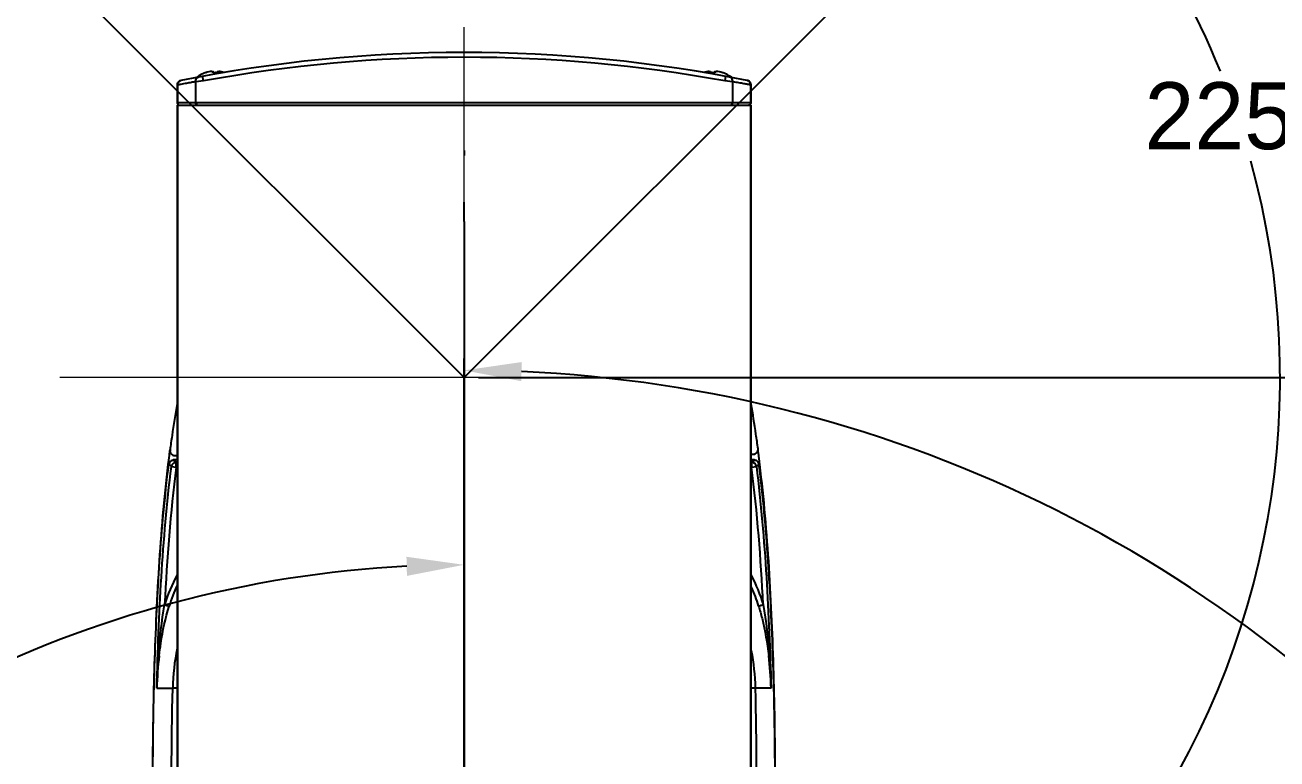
# Model space of a CAD drawing. Header units: millimetres. Extents: x 4086 to 8300, y 123 to 1549.
# Drawn here: x 7668.6 to 7799.5, y 1223.3 to 1300.1 of the extents above; entities that cross this region are included whole.
import ezdxf

# ---------------------------------------------------------------- set-up
doc = ezdxf.new("R2010")
doc.units = ezdxf.units.MM
doc.linetypes.add('CENTER2', pattern=[28.575, 19.05, -3.175, 3.175, -3.175])
doc.layers.add('中心线层', color=7, linetype='CENTER2', lineweight=0)
doc.layers.add('标注层', color=7, linetype='Continuous', lineweight=0)
doc.layers.add('运动范围', color=7, linetype='Continuous')
doc.styles.add('思源黑', font='SourceHanSansCN-Normal.ttf')
doc.dimstyles.new('尺寸标注_1_4比例', dxfattribs={"dimtxt": 7, "dimasz": 6, "dimexe": 2, "dimexo": 1.5, "dimgap": 1, "dimtad": 1, "dimdec": 1, "dimlfac": 4, "dimdsep": 46, "dimtxsty": '思源黑', "dimcen": 0.09, "dimadec": 0, "dimazin": 0, "dimtp": 0.01, "dimtm": 0.01, "dimtfac": 1, "dimtdec": 1, "dimtofl": 0, "dimtmove": 0, "dimatfit": 3, "dimfxl": 1, "dimtolj": 1, "dimarcsym": 0})
doc.dimstyles.new('角度标注', dxfattribs={"dimtxt": 7, "dimasz": 6, "dimexe": 1.25, "dimexo": 0.625, "dimgap": 1, "dimtad": 1, "dimtih": 1, "dimtoh": 1, "dimdsep": 46, "dimtxsty": '思源黑', "dimcen": 2.5, "dimadec": 0, "dimazin": 0, "dimtfac": 1, "dimtmove": 0, "dimatfit": 3, "dimfxl": 1, "dimarcsym": 0})

# ---------------------------------------------------------------- blocks, each defined once
blk = doc.blocks.new('*D1278')
at = {"layer": 'Defpoints', "color": 0}
for p in [(7617.28, 1360.45), (7757.16, 1337.11), (7714.5, 1263.23), (7714.5, 1192.15)]:
    blk.add_point(p, dxfattribs=at)
at = {"layer": '标注层', "color": 0, "lineweight": -2}
for p, q in [((7617.72, 1360.01), (7655.06, 1322.67)), ((7714.5, 1191.52), (7714.5, 1176.66))]:
    blk.add_line(p, q, dxfattribs=at)
for start, end in [(22.0647, 130.9699), (274.0301, 15.378)]:
    blk.add_arc((7714.5, 1263.23), 85.32, start, end, dxfattribs=at)
at = {"layer": '标注层', "color": 0}
for points in [[(7657.88, 1328.38), (7659.25, 1326.91), (7654.18, 1323.55)], [(7720.47, 1179.12), (7720.54, 1177.12), (7714.5, 1177.91)]]:
    blk.add_solid(points, dxfattribs=at)
at = {"layer": '标注层', "color": 0, "insert": (7795.33, 1290.56), "char_height": 7, "attachment_point": 5, "style": '思源黑'}
blk.add_mtext('225%%d', dxfattribs=at)
blk = doc.blocks.new('*D1279')
at = {"layer": 'Defpoints', "color": 0}
for p in [(7811.73, 1360.45), (7662.69, 1351.33), (7714.5, 1262.26), (7714.5, 1157.38)]:
    blk.add_point(p, dxfattribs=at)
at = {"layer": '标注层', "color": 0, "lineweight": -2}
for p, q in [((7811.29, 1360.01), (7786.13, 1334.6)), ((7714.5, 1158), (7714.5, 1160.46))]:
    blk.add_line(p, q, dxfattribs=at)
for start, end in [(48.6196, 154.7778), (160.4476, 266.6635)]:
    blk.add_arc((7714.5, 1262.26), 103.05, start, end, dxfattribs=at)
at = {"layer": '标注层', "color": 0}
for points in [[(7781.94, 1338.85), (7783.31, 1340.31), (7787.01, 1335.49)], [(7708.48, 1158.39), (7708.54, 1160.38), (7714.5, 1159.21)]]:
    blk.add_solid(points, dxfattribs=at)
at = {"layer": '标注层', "color": 0, "insert": (7619.2, 1301.46), "char_height": 7, "attachment_point": 5, "style": '思源黑'}
blk.add_mtext('225%%d', dxfattribs=at)
blk = doc.blocks.new('*D1280')
at = {"layer": 'Defpoints', "color": 0}
for p in [(7714.5, 1202.98), (7714.5, 1125.73), (7756.63, 1083.6), (7655.55, 1023.62)]:
    blk.add_point(p, dxfattribs=at)
at = {"layer": '标注层', "color": 0, "lineweight": -2}
for p, q in [((7714.5, 1203.6), (7714.5, 1244.88)), ((7757.07, 1083.16), (7798.76, 1041.47))]:
    blk.add_line(p, q, dxfattribs=at)
for start, end in [(92.9161, 188.8842), (193.555, 312.0839)]:
    blk.add_arc((7714.5, 1125.73), 117.9, start, end, dxfattribs=at)
at = {"layer": '标注层', "color": 0}
for points in [[(7708.53, 1242.47), (7708.48, 1244.47), (7714.5, 1243.63)], [(7794.21, 1037.5), (7792.84, 1038.95), (7797.87, 1042.36)]]:
    blk.add_solid(points, dxfattribs=at)
at = {"layer": '标注层', "color": 0, "insert": (7598.85, 1102.8), "char_height": 7, "attachment_point": 5, "style": '思源黑'}
blk.add_mtext('225%%d', dxfattribs=at)
blk = doc.blocks.new('*D1281')
at = {"layer": 'Defpoints', "color": 0}
for p in [(7714.5, 1192.15), (7714.5, 1125.73), (7672.82, 1084.04), (7783.63, 1006)]:
    blk.add_point(p, dxfattribs=at)
at = {"layer": '标注层', "color": 0, "lineweight": -2}
for p, q in [((7714.5, 1192.77), (7714.5, 1265.22)), ((7672.38, 1083.6), (7615.87, 1027.09))]:
    blk.add_line(p, q, dxfattribs=at)
for start, end in [(351.0747, 87.5131), (227.487, 347.0957)]:
    blk.add_arc((7714.5, 1125.73), 138.24, start, end, dxfattribs=at)
at = {"layer": '标注层', "color": 0}
for points in [[(7720.53, 1264.84), (7720.48, 1262.84), (7714.5, 1263.97)], [(7621.78, 1024.54), (7620.39, 1023.1), (7616.75, 1027.97)]]:
    blk.add_solid(points, dxfattribs=at)
at = {"layer": '标注层', "color": 0, "insert": (7850.25, 1099.56), "char_height": 7, "attachment_point": 5, "style": '思源黑'}
blk.add_mtext('225%%d', dxfattribs=at)
blk = doc.blocks.new('*D1282')
at = {"layer": 'Defpoints', "color": 0}
for p in [(7714.5, 1263.23), (7714.5, 1125.73), (7897.93, 1125.73)]:
    blk.add_point(p, dxfattribs=at)
at = {"layer": '标注层', "color": 0, "lineweight": -2}
for p, q in [((7716, 1263.23), (7899.93, 1263.23)), ((7897.93, 1257.23), (7897.93, 1131.73)), ((7716, 1125.73), (7899.93, 1125.73))]:
    blk.add_line(p, q, dxfattribs=at)
at = {"layer": '标注层', "color": 0}
for points in [[(7898.93, 1257.23), (7896.93, 1257.23), (7897.93, 1263.23)], [(7896.93, 1131.73), (7898.93, 1131.73), (7897.93, 1125.73)]]:
    blk.add_solid(points, dxfattribs=at)
at = {"layer": '标注层', "color": 0, "insert": (7893.3, 1194.48), "char_height": 7, "attachment_point": 5, "rotation": 90, "style": '思源黑'}
blk.add_mtext('\\A1;550', dxfattribs=at)

msp = doc.modelspace()

# ---------------------------------------------------------------- linework, layer by layer
at = {"layer": '中心线层'}
msp.add_line((7714.505, 1052.2254), (7714.505, 1332.0693), dxfattribs=at)
at = {"layer": '中心线层', "color": 7, "linetype": 'Continuous'}
msp.add_line((7756.755, 1263.2254), (7672.255, 1263.2254), dxfattribs=at)
at = {"layer": '运动范围'}
for q in [(7617.2778, 1360.4526), (7811.7321, 1360.4526)]:
    msp.add_line((7714.505, 1263.2254), q, dxfattribs=at)
at = {"layer": '运动范围', "color": 7, "linetype": 'Continuous'}
for p, q in [((7687.2522, 1294.2456), (7687.1619, 1294.7374)), ((7687.4974, 1295.1153), (7687.5012, 1295.1087)), ((7688.285, 1295.1087), (7688.285, 1295.2468)), ((7688.725, 1295.2468), (7688.725, 1295.1087)), ((7740.285, 1295.1087), (7740.285, 1295.2468)), ((7740.725, 1295.2468), (7740.725, 1295.1087)), ((7741.5087, 1295.1087), (7741.5125, 1295.1153)), ((7741.8481, 1294.7374), (7741.7578, 1294.2456)), ((7684.5364, 1293.8211), (7684.505, 1293.8156)), ((7684.505, 1293.8156), (7684.505, 1291.9754)), ((7684.5364, 1293.8211), (7684.5364, 1291.9754)), ((7684.7817, 1294.263), (7684.9073, 1294.306)), ((7684.9275, 1294.31), (7684.9348, 1294.3114)), ((7686.2532, 1294.1356), (7686.184, 1294.1229)), ((7686.3105, 1294.1461), (7686.2532, 1294.1356)), ((7686.4223, 1294.1667), (7686.3105, 1294.1461)), ((7686.4464, 1294.1711), (7686.4223, 1294.1667)), ((7687.2522, 1294.2456), (7686.4464, 1294.1711)), ((7686.4464, 1291.9754), (7686.4464, 1294.1711)), ((7742.5636, 1294.1711), (7741.7578, 1294.2456)), ((7742.5636, 1294.1711), (7742.5636, 1291.9754)), ((7742.5868, 1294.1668), (7742.5636, 1294.1711)), ((7742.6958, 1294.1467), (7742.5868, 1294.1668)), ((7742.752, 1294.1364), (7742.6958, 1294.1467)), ((7742.8193, 1294.1241), (7742.752, 1294.1364)), ((7744.0996, 1294.3066), (7744.1027, 1294.306)), ((7744.1027, 1294.306), (7744.116, 1294.3031)), ((7744.116, 1294.3031), (7744.1494, 1294.2943)), ((7744.1494, 1294.2943), (7744.1674, 1294.2885)), ((7744.4736, 1291.9754), (7744.4736, 1293.8211)), ((7744.505, 1293.8156), (7744.4736, 1293.8211)), ((7744.505, 1291.9754), (7744.505, 1293.8156)), ((7744.505, 1291.9754), (7684.505, 1291.9754)), ((7684.505, 1291.7254), (7684.505, 1156.2254)), ((7684.505, 1291.7254), (7744.5015, 1291.7254)), ((7684.5364, 1291.7254), (7684.5364, 1156.2254)), ((7744.4736, 1156.2254), (7744.4736, 1291.7254)), ((7744.505, 1156.2254), (7744.505, 1291.7254)), ((7714.505, 1286.971), (7714.505, 1286.4404)), ((7714.505, 1279.5441), (7714.505, 1281.5841)), ((7714.505, 1279.5441), (7714.505, 1244.9754)), ((7745.2834, 1255.2504), (7745.2368, 1255.6049)), ((7684.505, 1254.5956), (7684.1032, 1254.5955)), ((7684.2559, 1255.0575), (7684.505, 1255.0581)), ((7684.4028, 1253.8508), (7684.4027, 1254.3505)), ((7684.505, 1254.3505), (7684.4027, 1254.3505)), ((7744.505, 1255.1936), (7744.7465, 1255.1941)), ((7744.8654, 1254.6053), (7744.505, 1254.6052)), ((7744.5659, 1254.3602), (7744.505, 1254.3602)), ((7744.5659, 1254.3602), (7744.566, 1253.8605)), ((7744.566, 1253.8605), (7745.0615, 1253.9229)), ((7745.3381, 1254.1416), (7745.0615, 1253.9228)), ((7683.9073, 1253.9131), (7684.4028, 1253.8508)), ((7684.4028, 1253.8508), (7684.505, 1253.8509)), ((7744.505, 1253.8605), (7744.566, 1253.8605)), ((7714.505, 1244.9754), (7714.505, 1210.4067)), ((7683.1984, 1239.4586), (7683.6754, 1239.311)), ((7682.3757, 1230.7202), (7684.0373, 1230.7205)), ((7684.5126, 1230.7211), (7684.0373, 1230.721)), ((7744.939, 1230.7308), (7744.4977, 1230.7307)), ((7746.5783, 1230.7301), (7744.9389, 1230.7303)), ((7746.6005, 1230.7315), (7746.5783, 1230.7301))]:
    msp.add_line(p, q, dxfattribs=at)
at = {"layer": '运动范围'}
for centre, radius in [((7714.505, 1125.7254), 301), ((7714.505, 1125.7254), 275), ((7714.505, 1263.2254), 137.5)]:
    msp.add_circle(centre, radius, dxfattribs=at)
at = {"layer": '运动范围', "color": 7, "linetype": 'Continuous'}
for centre, radius, start, end in [((7714.505, 1145.7337), 151.4917, 78.733369, 101.266631), ((7714.505, 1145.7337), 150.9917, 79.601565, 100.398435), ((7688.505, 1292.0254), 3.25, 108.060208, 126.785518), ((7688.505, 1292.0254), 3.2425, 96.552172, 108.032352), ((7688.505, 1291.4426), 3.6727, 86.565833, 93.434167), ((7688.505, 1292.0254), 3.2425, 73.498232, 83.447828), ((7740.505, 1292.0254), 3.2425, 96.552172, 106.410847), ((7740.505, 1291.4426), 3.6727, 86.565833, 93.434167), ((7740.505, 1292.0254), 3.2425, 71.967648, 83.447828), ((7740.505, 1292.0254), 3.25, 53.218038, 71.939792), ((7685.005, 1293.8156), 0.5, 101.266631, 180), ((7744.005, 1293.8156), 0.5, 0, 78.733369), ((7684.755, 1291.9754), 0.25, 180, 240), ((7744.255, 1291.9754), 0.25, 300, 0), ((7799.2405, 1240.6801), 116.4427, 170.195226, 171.865377), ((7629.1993, 1240.1986), 117.0792, 8.396283, 9.960522), ((7811.2199, 1238.9309), 128.5491, 171.849088, 172.539281), ((7617.8564, 1238.4942), 128.5494, 7.719489, 8.409598), ((7818.6068, 1237.7398), 136.0521, 172.436457, 172.660561), ((7684.2548, 1255.5575), 0.5, 172.532451, 270.129385), ((7744.7453, 1255.6941), 0.5, 270.129385, 7.726314), ((7607.4506, 1237.3287), 138.9931, 7.150171, 7.408327), ((7825.1418, 1236.9097), 142.6397, 172.867562, 173.061429), ((7821.914, 1237.3137), 139.3867, 172.660503, 172.867603), ((7684.4041, 1253.8502), 0.5004, 90.14927, 173.114974), ((7744.5649, 1253.8598), 0.5005, 7.226339, 89.88696), ((7744.8412, 1254.0605), 0.5169, 83.233895, 87.318285), ((7603.8284, 1236.8736), 142.6437, 6.956884, 7.150437), ((7755.7711, 1228.7269), 73.4224, 175.767326, 178.444293), ((7722.6332, 1229.5203), 40.2753, 173.461972, 178.292656), ((7706.3425, 1229.5176), 40.2764, 1.725805, 6.556362), ((7673.4788, 1228.7257), 73.1493, 1.570609, 4.257464)]:
    msp.add_arc(centre, radius, start, end, dxfattribs=at)
for points, knots in [([(7686.4464, 1294.1711), (7686.4391, 1294.282), (7686.4779, 1294.5014), (7686.6632, 1294.645), (7686.7577, 1294.6626)], [0, 0, 0, 0, 0.53632875, 1, 1, 1, 1]), ([(7688.135, 1295.2468), (7688.1446, 1295.2479), (7688.1795, 1295.2515), (7688.2147, 1295.2539), (7688.2402, 1295.2539)], [0, 0, 0, 0, 0.27381897, 1, 1, 1, 1]), ([(7688.2649, 1295.2531), (7688.2678, 1295.2528), (7688.2737, 1295.2518), (7688.285, 1295.251), (7688.285, 1295.2468)], [0, 0, 0, 0, 0.40966228, 1, 1, 1, 1]), ([(7688.725, 1295.2468), (7688.725, 1295.251), (7688.7362, 1295.2518), (7688.7422, 1295.2528), (7688.7451, 1295.2531)], [0, 0, 0, 0, 0.59036711, 1, 1, 1, 1]), ([(7740.135, 1295.2468), (7740.1446, 1295.2479), (7740.1795, 1295.2515), (7740.2147, 1295.2539), (7740.2402, 1295.2539)], [0, 0, 0, 0, 0.27381897, 1, 1, 1, 1]), ([(7740.2649, 1295.2531), (7740.2678, 1295.2528), (7740.2737, 1295.2518), (7740.285, 1295.251), (7740.285, 1295.2468)], [0, 0, 0, 0, 0.40966228, 1, 1, 1, 1]), ([(7740.725, 1295.2468), (7740.725, 1295.251), (7740.7362, 1295.2518), (7740.7422, 1295.2528), (7740.7451, 1295.2531)], [0, 0, 0, 0, 0.59036711, 1, 1, 1, 1]), ([(7742.5636, 1294.1711), (7742.571, 1294.2834), (7742.5312, 1294.5034), (7742.3454, 1294.6453), (7742.2523, 1294.6626)], [0, 0, 0, 0, 0.54317142, 1, 1, 1, 1]), ([(7684.5364, 1293.8211), (7684.5363, 1293.8391), (7684.5407, 1293.9139), (7684.562, 1293.9875), (7684.5862, 1294.039)], [0, 0, 0, 0, 0.24025775, 1, 1, 1, 1]), ([(7685.4803, 1293.9943), (7685.2821, 1293.9578), (7684.9683, 1293.896), (7684.6522, 1293.8458), (7684.5364, 1293.8211)], [0, 0, 0, 0, 0.62987014, 1, 1, 1, 1]), ([(7684.7264, 1294.2145), (7684.7422, 1294.2268), (7684.8057, 1294.2704), (7684.8789, 1294.3003), (7684.9348, 1294.3114)], [0, 0, 0, 0, 0.2593224, 1, 1, 1, 1]), ([(7686.184, 1294.1229), (7686.1221, 1294.1116), (7685.8875, 1294.0688), (7685.6529, 1294.0261), (7685.4803, 1293.9943)], [0, 0, 0, 0, 0.26383932, 1, 1, 1, 1]), ([(7744.4736, 1293.8211), (7744.3977, 1293.8378), (7744.1927, 1293.8693), (7743.8278, 1293.9402), (7743.3528, 1294.0271), (7743.0051, 1294.0902), (7742.8193, 1294.1241)], [0, 0, 0, 0, 0.13859412, 0.36974221, 0.66304044, 1, 1, 1, 1]), ([(7744.2837, 1294.2145), (7744.2679, 1294.2268), (7744.2043, 1294.2704), (7744.131, 1294.3003), (7744.0751, 1294.3114)], [0, 0, 0, 0, 0.25979171, 1, 1, 1, 1]), ([(7744.4736, 1293.8211), (7744.4737, 1293.8391), (7744.4693, 1293.9139), (7744.448, 1293.9875), (7744.4238, 1294.0389)], [0, 0, 0, 0, 0.24074339, 1, 1, 1, 1]), ([(7684.5364, 1291.9754), (7684.5364, 1291.9552), (7684.5476, 1291.8718), (7684.6025, 1291.7936), (7684.6574, 1291.7614)], [0, 0, 0, 0, 0.24058963, 1, 1, 1, 1]), ([(7686.6478, 1291.7254), (7686.6315, 1291.7254), (7686.559, 1291.738), (7686.4992, 1291.7966), (7686.4753, 1291.8474)], [0, 0, 0, 0, 0.22533378, 1, 1, 1, 1]), ([(7744.2256, 1291.7254), (7744.2456, 1291.7254), (7744.3288, 1291.7368), (7744.4062, 1291.7924), (7744.4379, 1291.8474)], [0, 0, 0, 0, 0.23962292, 1, 1, 1, 1]), ([(7683.5468, 1254.1413), (7683.1103, 1250.5546), (7682.4969, 1243.262), (7682.0452, 1232.2203), (7681.885, 1220.9812), (7681.9676, 1213.4421), (7682.0449, 1209.6406)], [0, 0, 0, 0, 0.24327317, 0.49241005, 0.74398649, 1, 1, 1, 1]), ([(7682.0084, 1213.5452), (7681.9604, 1216.9321), (7681.9288, 1223.707), (7682.128, 1233.8677), (7682.6057, 1244.0192), (7683.211, 1250.7707), (7683.6306, 1254.1318)], [0, 0, 0, 0, 0.25000295, 0.50000504, 0.75000407, 1, 1, 1, 1]), ([(7683.8796, 1254.5042), (7683.8126, 1254.4668), (7683.6956, 1254.3576), (7683.6401, 1254.2079), (7683.6306, 1254.1318)], [0, 0, 0, 0, 0.49994269, 1, 1, 1, 1]), ([(7684.1032, 1254.5693), (7684.0941, 1254.5764), (7684.0731, 1254.5764), (7684.0614, 1254.5914), (7684.0562, 1254.5955)], [0, 0, 0, 0, 0.63321843, 1, 1, 1, 1]), ([(7684.1032, 1254.5693), (7684.1337, 1254.552), (7684.2406, 1254.4889), (7684.3332, 1254.4057), (7684.4027, 1254.3505)], [0, 0, 0, 0, 0.28322305, 1, 1, 1, 1]), ([(7744.5659, 1254.3602), (7744.5886, 1254.3786), (7744.6851, 1254.4558), (7744.7839, 1254.5313), (7744.8654, 1254.5791)], [0, 0, 0, 0, 0.23587668, 1, 1, 1, 1]), ([(7744.9124, 1254.6053), (7744.9072, 1254.6012), (7744.8955, 1254.5861), (7744.8745, 1254.5862), (7744.8654, 1254.5791)], [0, 0, 0, 0, 0.36686942, 1, 1, 1, 1]), ([(7745.3381, 1254.1417), (7745.3247, 1254.2491), (7745.2234, 1254.462), (7745.0097, 1254.561), (7744.9021, 1254.5738)], [0, 0, 0, 0, 0.49995922, 1, 1, 1, 1]), ([(7745.0615, 1253.9229), (7745.5459, 1250.0771), (7746.2013, 1242.3488), (7746.5051, 1234.6039), (7746.6005, 1230.7315)], [0, 0, 0, 0, 0.50016419, 1, 1, 1, 1]), ([(7746.9727, 1213.5163), (7747.0201, 1216.9065), (7747.0502, 1223.688), (7746.8479, 1233.8585), (7746.367, 1244.0197), (7745.7592, 1250.7775), (7745.3381, 1254.1417)], [0, 0, 0, 0, 0.25000358, 0.50000555, 0.75000407, 1, 1, 1, 1]), ([(7746.9363, 1209.5606), (7747.0131, 1213.3702), (7747.0947, 1220.9248), (7746.932, 1232.1867), (7746.4769, 1243.2504), (7745.8605, 1250.5574), (7745.4219, 1254.151)], [0, 0, 0, 0, 0.25603427, 0.50760931, 0.75673617, 1, 1, 1, 1]), ([(7682.3757, 1230.7212), (7682.4699, 1234.5936), (7682.7712, 1242.3386), (7683.4242, 1250.0672), (7683.9073, 1253.9131)], [0, 0, 0, 0, 0.49983654, 1, 1, 1, 1]), ([(7682.6198, 1234.1061), (7682.6707, 1234.5447), (7682.9064, 1236.3002), (7683.2824, 1238.0403), (7683.6754, 1239.311)], [0, 0, 0, 0, 0.2492203, 1, 1, 1, 1]), ([(7745.2978, 1239.3218), (7745.4293, 1238.8967), (7745.9035, 1237.1884), (7746.2019, 1235.4346), (7746.3554, 1234.1163)], [0, 0, 0, 0, 0.25110681, 1, 1, 1, 1]), ([(7745.2979, 1239.3219), (7745.3482, 1239.3345), (7745.506, 1239.3878), (7745.6655, 1239.4349), (7745.775, 1239.4687)], [0, 0, 0, 0, 0.31138224, 1, 1, 1, 1]), ([(7682.6198, 1234.1061), (7682.6176, 1234.1151), (7682.5899, 1234.1308), (7682.5662, 1234.1402), (7682.5489, 1234.146)], [0, 0, 0, 0, 0.33631637, 1, 1, 1, 1]), ([(7746.3554, 1234.1163), (7746.3576, 1234.1249), (7746.3846, 1234.1412), (7746.4086, 1234.1503), (7746.4263, 1234.1562)], [0, 0, 0, 0, 0.32160779, 1, 1, 1, 1]), ([(7684.5038, 1196.0143), (7684.2484, 1201.7875), (7683.896, 1213.3548), (7683.8925, 1224.9298), (7684.0373, 1230.7205)], [0, 0, 0, 0, 0.4994112, 1, 1, 1, 1]), ([(7744.9389, 1230.7303), (7745.0833, 1225.0294), (7745.0877, 1213.6334), (7744.7517, 1202.2446), (7744.507, 1196.5601)], [0, 0, 0, 0, 0.50057002, 1, 1, 1, 1])]:
    msp.add_open_spline(points, degree=3, knots=knots, dxfattribs=at)
for points in [[(7688.2402, 1295.2539), (7688.2484, 1295.2539), (7688.2567, 1295.2538), (7688.2649, 1295.2531)], [(7688.7451, 1295.2531), (7688.7533, 1295.2538), (7688.7615, 1295.2539), (7688.7698, 1295.2539)], [(7688.7698, 1295.2539), (7688.7798, 1295.2539), (7688.7899, 1295.2536), (7688.8, 1295.2531)], [(7688.8, 1295.2531), (7688.825, 1295.2519), (7688.8501, 1295.2496), (7688.875, 1295.2468)], [(7740.2402, 1295.2539), (7740.2484, 1295.2539), (7740.2567, 1295.2538), (7740.2649, 1295.2531)], [(7740.7451, 1295.2531), (7740.7533, 1295.2538), (7740.7615, 1295.2539), (7740.7698, 1295.2539)], [(7740.7698, 1295.2539), (7740.7798, 1295.2539), (7740.7899, 1295.2536), (7740.8, 1295.2531)], [(7740.8, 1295.2531), (7740.825, 1295.2519), (7740.8501, 1295.2496), (7740.875, 1295.2468)], [(7684.5862, 1294.039), (7684.618, 1294.1068), (7684.6672, 1294.1686), (7684.7264, 1294.2145)], [(7744.4238, 1294.0389), (7744.3919, 1294.1067), (7744.3428, 1294.1686), (7744.2837, 1294.2145)], [(7686.4753, 1291.8474), (7686.4567, 1291.887), (7686.4464, 1291.9317), (7686.4464, 1291.9754)], [(7742.5636, 1291.9754), (7742.5636, 1291.8969), (7742.5289, 1291.8074), (7742.4653, 1291.7614)], [(7744.4379, 1291.8474), (7744.4601, 1291.8858), (7744.4736, 1291.9311), (7744.4736, 1291.9754)], [(7683.9072, 1253.9102), (7683.8169, 1253.9862), (7683.7234, 1254.0586), (7683.6307, 1254.1316)], [(7684.1032, 1254.567), (7684.0259, 1254.5634), (7683.9472, 1254.5419), (7683.8796, 1254.5042)], [(7684.4034, 1253.8508), (7683.8028, 1249.0742), (7683.442, 1244.2666), (7683.1983, 1239.4586)], [(7745.7752, 1239.4687), (7745.5299, 1244.2766), (7745.1676, 1249.0841), (7744.5654, 1253.8604)], [(7684.4944, 1242.5844), (7683.9514, 1241.5958), (7683.5318, 1240.5361), (7683.1984, 1239.4586)], [(7744.5136, 1242.529), (7745.0396, 1241.5591), (7745.4485, 1240.5226), (7745.775, 1239.4687)], [(7684.5017, 1241.4897), (7684.176, 1240.7847), (7683.905, 1240.0532), (7683.6754, 1239.3112)], [(7745.2979, 1239.3219), (7745.0908, 1239.9905), (7744.85, 1240.6503), (7744.566, 1241.29)], [(7682.5489, 1234.146), (7682.682, 1235.9245), (7682.8836, 1237.7013), (7683.1981, 1239.4569)], [(7745.7753, 1239.4668), (7746.0904, 1237.7114), (7746.2926, 1235.9347), (7746.4263, 1234.1562)], [(7684.4939, 1234.8795), (7684.232, 1233.5098), (7684.072, 1232.1151), (7684.0373, 1230.721)], [(7744.5217, 1234.6721), (7744.7598, 1233.3725), (7744.9056, 1232.0512), (7744.939, 1230.7303)]]:
    msp.add_open_spline(points, degree=3, dxfattribs=at)

# ---------------------------------------------------------------- dimensions: what is measured, and where the dimension line sits
at = {"layer": '标注层'}
dim = msp.add_angular_dim_3p(base=(7662.6866, 1351.3329), center=(7714.505, 1262.2598), p1=(7811.7321, 1360.4526), p2=(7714.505, 1157.3754), dimstyle='角度标注', dxfattribs=at)
dim.commit()
dim.dimension.update_dxf_attribs({"geometry": '*D1279', "text_midpoint": (7619.2026, 1301.4597)})
for base, center, p1, p2, picture, middle in [((7757.1645, 1337.1137), (7714.505, 1263.2254), (7714.505, 1192.1473), (7617.2778, 1360.4526), '*D1278', (7795.3255, 1290.5633)), ((7783.6271, 1006.0025), (7714.505, 1125.7254), (7672.8208, 1084.0413), (7714.505, 1192.1473), '*D1281', (7850.2513, 1099.5648)), ((7655.5547, 1023.6205), (7714.505, 1125.7254), (7714.505, 1202.9798), (7756.6311, 1083.5993), '*D1280', (7598.8538, 1102.8045))]:
    dim = msp.add_angular_dim_3p(base=base, center=center, p1=p1, p2=p2, dimstyle='角度标注', dxfattribs=at)
    dim.commit()
    dim.dimension.update_dxf_attribs({"geometry": picture, "text_midpoint": middle, "dimtype": 165})
dim = msp.add_linear_dim(base=(7897.9271, 1125.7254), p1=(7714.505, 1263.2254), p2=(7714.505, 1125.7254), angle=90, dimstyle='尺寸标注_1_4比例', dxfattribs=at)
dim.commit()
dim.dimension.update_dxf_attribs({"geometry": '*D1282', "text_midpoint": (7893.301, 1194.4754)})

doc.saveas('drawing.dxf')
